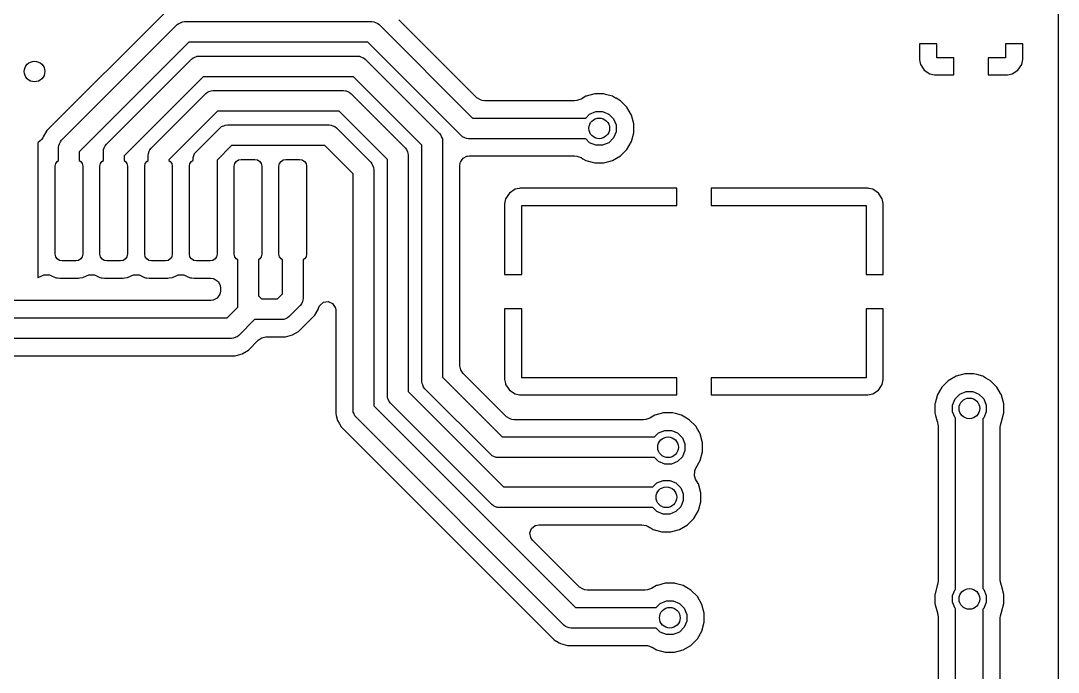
# Model space of a CAD drawing. Header units: inches. Extents: x 0.01 to 5.35, y 0.01 to 3.37.
# Drawn here: x 4.755 to 5.348, y 1.674 to 2.047 of the extents above; entities that cross this region are included whole.
import ezdxf

# ---------------------------------------------------------------- set-up
doc = ezdxf.new("R2010")
doc.units = ezdxf.units.IN
doc.header["$MEASUREMENT"] = 0
doc.layers.add('BLACK', color=250, linetype='CONTINUOUS')

msp = doc.modelspace()

# ---------------------------------------------------------------- linework, layer by layer
at = {"layer": 'BLACK', "linetype": 'CONTINUOUS'}
for p, q in [((5.34848, 3.36276), (5.34848, 0.01741)), ((4.83708, 2.05077), (4.7703, 1.98399)), ((4.84785, 2.04619), (4.849, 2.0463)), ((4.849, 2.0463), (4.95614, 2.0463)), ((4.95614, 2.0463), (4.95729, 2.04619)), ((4.99417, 2.02466), (4.97156, 2.04727)), ((4.77874, 1.97848), (4.84483, 2.04457)), ((4.84483, 2.04457), (4.84572, 2.0453)), ((4.84572, 2.0453), (4.84698, 2.04582)), ((4.84698, 2.04582), (4.84785, 2.04619)), ((4.95729, 2.04619), (4.95817, 2.04582)), ((4.95817, 2.04582), (4.95942, 2.0453)), ((4.95942, 2.0453), (4.96032, 2.04457)), ((4.96032, 2.04457), (5.01371, 1.99118)), ((4.85145, 2.03449), (4.78882, 1.97186)), ((4.9537, 2.03449), (4.85145, 2.03449)), ((5.00708, 1.9811), (4.9537, 2.03449)), ((5.27898, 2.0335), (5.26913, 2.0335)), ((5.26913, 2.0335), (5.26913, 2.02466)), ((5.27898, 2.02563), (5.27898, 2.0335)), ((5.32819, 2.0335), (5.31835, 2.0335)), ((5.31835, 2.0335), (5.31835, 2.02563)), ((5.32819, 2.02465), (5.32819, 2.0335)), ((4.80433, 1.97623), (4.85298, 2.02488)), ((4.85298, 2.02488), (4.85388, 2.02562)), ((4.85388, 2.02562), (4.85585, 2.02644)), ((4.85585, 2.02644), (4.856, 2.0265)), ((4.856, 2.0265), (4.85716, 2.02661)), ((4.85716, 2.02661), (4.94799, 2.02661)), ((4.94799, 2.02661), (4.94914, 2.0265)), ((4.94914, 2.0265), (4.94929, 2.02644)), ((4.94929, 2.02644), (4.95127, 2.02562)), ((4.95127, 2.02562), (4.95216, 2.02488)), ((4.95216, 2.02488), (4.99477, 1.98228)), ((5.01607, 2.00277), (4.99417, 2.02466)), ((5.26913, 2.02466), (5.26936, 2.02352)), ((5.26936, 2.02352), (5.2697, 2.0218)), ((5.28882, 2.02563), (5.27898, 2.02563)), ((5.28882, 2.01579), (5.28882, 2.02563)), ((5.31835, 2.02563), (5.3085, 2.02563)), ((5.3085, 2.02563), (5.3085, 2.01579)), ((5.32762, 2.02179), (5.32817, 2.02457)), ((5.32817, 2.02457), (5.32819, 2.02465)), ((5.2697, 2.0218), (5.2697, 2.02179)), ((5.2697, 2.02179), (5.2697, 2.02179)), ((5.2697, 2.02179), (5.27028, 2.02093)), ((5.27028, 2.02093), (5.27188, 2.01853)), ((5.27188, 2.01853), (5.27514, 2.01636)), ((5.32219, 2.01636), (5.32544, 2.01853)), ((5.32544, 2.01853), (5.32762, 2.02179)), ((5.32762, 2.02179), (5.32762, 2.02179)), ((4.8596, 2.0148), (4.81441, 1.96961)), ((4.94554, 2.0148), (4.8596, 2.0148)), ((4.98469, 1.97566), (4.94554, 2.0148)), ((5.27514, 2.01636), (5.27514, 2.01636)), ((5.27514, 2.01636), (5.27771, 2.01585)), ((5.27771, 2.01585), (5.27781, 2.01582)), ((5.27781, 2.01582), (5.27801, 2.01579)), ((5.27801, 2.01579), (5.27801, 2.01579)), ((5.27801, 2.01579), (5.28882, 2.01579)), ((5.3085, 2.01579), (5.31932, 2.01579)), ((5.31932, 2.01579), (5.3194, 2.0158)), ((5.31932, 2.01579), (5.31932, 2.01579)), ((5.3194, 2.0158), (5.32219, 2.01636)), ((5.32219, 2.01636), (5.32219, 2.01636)), ((4.82992, 1.97398), (4.86113, 2.0052)), ((4.86113, 2.0052), (4.86203, 2.00593)), ((4.86203, 2.00593), (4.86291, 2.0063)), ((4.86291, 2.0063), (4.86416, 2.00682)), ((4.86416, 2.00682), (4.86531, 2.00693)), ((4.86531, 2.00693), (4.93983, 2.00693)), ((4.93983, 2.00693), (4.94099, 2.00682)), ((4.94099, 2.00682), (4.94138, 2.00665)), ((4.94138, 2.00665), (4.94312, 2.00593)), ((4.94312, 2.00593), (4.94401, 2.0052)), ((4.94401, 2.0052), (4.97508, 1.97413)), ((5.08347, 2.00498), (5.07853, 2.00366)), ((5.08866, 2.00498), (5.08347, 2.00498)), ((5.08347, 2.00498), (5.08347, 2.00498)), ((5.08973, 2.00469), (5.08866, 2.00498)), ((5.08866, 2.00498), (5.08866, 2.00498)), ((5.01815, 2.00153), (5.01607, 2.00277)), ((5.01914, 2.00124), (5.01815, 2.00153)), ((5.02052, 2.00104), (5.01914, 2.00124)), ((5.07201, 2.00104), (5.02052, 2.00104)), ((5.07328, 2.00121), (5.07201, 2.00104)), ((5.07448, 2.00153), (5.07328, 2.00121)), ((5.07565, 2.00202), (5.07448, 2.00153)), ((5.07846, 2.00364), (5.07565, 2.00202)), ((5.07853, 2.00366), (5.07846, 2.00364)), ((5.09367, 2.00364), (5.08973, 2.00469)), ((5.08973, 2.00469), (5.08973, 2.00469)), ((5.09546, 2.0026), (5.09367, 2.00364)), ((5.09569, 2.00247), (5.09546, 2.0026)), ((5.09816, 2.00104), (5.09569, 2.00247)), ((5.10183, 1.99737), (5.09816, 2.00104)), ((4.86776, 1.99512), (4.84, 1.96736)), ((4.93739, 1.99512), (4.86776, 1.99512)), ((4.965, 1.96751), (4.93739, 1.99512)), ((5.07832, 1.99118), (5.08059, 1.99346)), ((5.08059, 1.99346), (5.08414, 1.99493)), ((5.08414, 1.99493), (5.08798, 1.99493)), ((5.08798, 1.99493), (5.09153, 1.99346)), ((5.09153, 1.99346), (5.09425, 1.99074)), ((5.10442, 1.99288), (5.10183, 1.99737)), ((4.87018, 1.98625), (4.87201, 1.987)), ((4.87201, 1.987), (4.87231, 1.98713)), ((4.87231, 1.98713), (4.87346, 1.98724)), ((4.87346, 1.98724), (4.93168, 1.98724)), ((4.93168, 1.98724), (4.93283, 1.98713)), ((4.93283, 1.98713), (4.93314, 1.987)), ((4.93314, 1.987), (4.93496, 1.98625)), ((5.01371, 1.99118), (5.07832, 1.99118)), ((5.09425, 1.99074), (5.09572, 1.9872)), ((5.09572, 1.9872), (5.09572, 1.98336)), ((5.10577, 1.98787), (5.10442, 1.99288)), ((5.10577, 1.98268), (5.10577, 1.98787)), ((4.7703, 1.98399), (4.76821, 1.98037)), ((4.7703, 1.98399), (4.7703, 1.98399)), ((4.7703, 1.98399), (4.7703, 1.98399)), ((4.85551, 1.97173), (4.86929, 1.98551)), ((4.86929, 1.98551), (4.87018, 1.98625)), ((4.93496, 1.98625), (4.93586, 1.98551)), ((4.93586, 1.98551), (4.9554, 1.96597)), ((4.99477, 1.98228), (4.9955, 1.98139)), ((4.9955, 1.98139), (4.99598, 1.98024)), ((5.00798, 1.98037), (5.00708, 1.9811)), ((5.09572, 1.98336), (5.09425, 1.97981)), ((5.10442, 1.97767), (5.10577, 1.98268)), ((4.76643, 1.97808), (4.7652, 1.97702)), ((4.7652, 1.97702), (4.7652, 1.96547)), ((4.76719, 1.97892), (4.76643, 1.97808)), ((4.76794, 1.97995), (4.76719, 1.97892)), ((4.76821, 1.98037), (4.76794, 1.97995)), ((4.77701, 1.9743), (4.77712, 1.97546)), ((4.77712, 1.97546), (4.7775, 1.97638)), ((4.7775, 1.97638), (4.778, 1.97758)), ((4.778, 1.97758), (4.77874, 1.97848)), ((4.80309, 1.97413), (4.80359, 1.97534)), ((4.80359, 1.97534), (4.80433, 1.97623)), ((4.87591, 1.97543), (4.86756, 1.96708)), ((4.92923, 1.97543), (4.87591, 1.97543)), ((4.94531, 1.95935), (4.92923, 1.97543)), ((4.98469, 1.84059), (4.98469, 1.97566)), ((4.99598, 1.98024), (4.99638, 1.97926)), ((4.99638, 1.97926), (4.9965, 1.97811)), ((4.9965, 1.97811), (4.9965, 1.84304)), ((5.00917, 1.97987), (5.00798, 1.98037)), ((5.01011, 1.97948), (5.00917, 1.97987)), ((5.01126, 1.97937), (5.01011, 1.97948)), ((5.07832, 1.97937), (5.01126, 1.97937)), ((5.08059, 1.97709), (5.07832, 1.97937)), ((5.08414, 1.97562), (5.08059, 1.97709)), ((5.08798, 1.97562), (5.08414, 1.97562)), ((5.09153, 1.97709), (5.08798, 1.97562)), ((5.09425, 1.97981), (5.09153, 1.97709)), ((5.10183, 1.97318), (5.10442, 1.97767)), ((4.77701, 1.96695), (4.77701, 1.9743)), ((4.78882, 1.97186), (4.78882, 1.96695)), ((4.8026, 1.97206), (4.80271, 1.97321)), ((4.8026, 1.96695), (4.8026, 1.97206)), ((4.80271, 1.97321), (4.80309, 1.97413)), ((4.81441, 1.96961), (4.81441, 1.96695)), ((4.82819, 1.96981), (4.8283, 1.97096)), ((4.82819, 1.96695), (4.82819, 1.96981)), ((4.8283, 1.97096), (4.82886, 1.97231)), ((4.82886, 1.97231), (4.82918, 1.97309)), ((4.82918, 1.97309), (4.82992, 1.97398)), ((4.85389, 1.96871), (4.85477, 1.97084)), ((4.85477, 1.97084), (4.85551, 1.97173)), ((4.97508, 1.97413), (4.97582, 1.97323)), ((4.97582, 1.97323), (4.97637, 1.97189)), ((4.97637, 1.97189), (4.9767, 1.9711)), ((4.9767, 1.9711), (4.97681, 1.96995)), ((4.97681, 1.96995), (4.97681, 1.83488)), ((5.00827, 1.96825), (5.01043, 1.96933)), ((5.01043, 1.96933), (5.01073, 1.9694)), ((5.01073, 1.9694), (5.01177, 1.96951)), ((5.01177, 1.96951), (5.07201, 1.96951)), ((5.07201, 1.96951), (5.07328, 1.96934)), ((5.07328, 1.96934), (5.07448, 1.96902)), ((5.09367, 1.96691), (5.09816, 1.96951)), ((5.09816, 1.96951), (5.10183, 1.97318)), ((4.76519, 1.96511), (4.76518, 1.96494)), ((4.76518, 1.96494), (4.76518, 1.96493)), ((4.76518, 1.96493), (4.76518, 1.96372)), ((4.76518, 1.96372), (4.7652, 1.96362)), ((4.7652, 1.96547), (4.76519, 1.96529)), ((4.76519, 1.96529), (4.76519, 1.96511)), ((4.7652, 1.96362), (4.7652, 1.91343)), ((4.77504, 1.96362), (4.77534, 1.96513)), ((4.77504, 1.91343), (4.77504, 1.96362)), ((4.77534, 1.96513), (4.77619, 1.96641)), ((4.77619, 1.96641), (4.77701, 1.96695)), ((4.78882, 1.96695), (4.78963, 1.96641)), ((4.78963, 1.96641), (4.79049, 1.96513)), ((4.79049, 1.96513), (4.79079, 1.96362)), ((4.79079, 1.96362), (4.79079, 1.91343)), ((4.80063, 1.96362), (4.80093, 1.96513)), ((4.80063, 1.91343), (4.80063, 1.96362)), ((4.80093, 1.96513), (4.80178, 1.96641)), ((4.80178, 1.96641), (4.8026, 1.96695)), ((4.81441, 1.96695), (4.81522, 1.96641)), ((4.81522, 1.96641), (4.81608, 1.96513)), ((4.81608, 1.96513), (4.81638, 1.96362)), ((4.81638, 1.96362), (4.81638, 1.91343)), ((4.82622, 1.96362), (4.82652, 1.96513)), ((4.82622, 1.91343), (4.82622, 1.96362)), ((4.82652, 1.96513), (4.82737, 1.96641)), ((4.82737, 1.96641), (4.82819, 1.96695)), ((4.84, 1.96736), (4.84, 1.96695)), ((4.84, 1.96695), (4.84082, 1.96641)), ((4.84082, 1.96641), (4.84167, 1.96513)), ((4.84167, 1.96513), (4.84197, 1.96362)), ((4.84197, 1.96362), (4.84197, 1.91343)), ((4.85181, 1.96362), (4.85211, 1.96513)), ((4.85181, 1.91343), (4.85181, 1.96362)), ((4.85211, 1.96513), (4.85296, 1.96641)), ((4.85296, 1.96641), (4.85389, 1.96703)), ((4.85389, 1.96703), (4.85389, 1.96871)), ((4.86756, 1.96708), (4.86756, 1.96362)), ((4.86756, 1.96362), (4.86756, 1.91343)), ((4.8774, 1.96362), (4.8777, 1.96513)), ((4.8774, 1.91343), (4.8774, 1.96362)), ((4.8777, 1.96513), (4.87855, 1.96641)), ((4.87855, 1.96641), (4.87983, 1.96726)), ((4.87983, 1.96726), (4.88134, 1.96756)), ((4.88134, 1.96756), (4.88921, 1.96756)), ((4.88921, 1.96756), (4.89072, 1.96726)), ((4.89072, 1.96726), (4.892, 1.96641)), ((4.892, 1.96641), (4.89285, 1.96513)), ((4.89285, 1.96513), (4.89315, 1.96362)), ((4.89315, 1.96362), (4.89315, 1.91343)), ((4.90299, 1.96362), (4.90329, 1.96513)), ((4.90299, 1.91343), (4.90299, 1.96362)), ((4.90329, 1.96513), (4.90415, 1.96641)), ((4.90415, 1.96641), (4.90542, 1.96726)), ((4.90542, 1.96726), (4.90693, 1.96756)), ((4.90693, 1.96756), (4.9148, 1.96756)), ((4.9148, 1.96756), (4.91631, 1.96726)), ((4.91631, 1.96726), (4.91759, 1.96641)), ((4.91759, 1.96641), (4.91844, 1.96513)), ((4.91844, 1.96513), (4.91874, 1.96362)), ((4.91874, 1.96362), (4.91874, 1.91343)), ((4.9554, 1.96597), (4.95613, 1.96508)), ((4.95613, 1.96508), (4.95634, 1.96456)), ((4.95634, 1.96456), (4.95701, 1.96295)), ((4.965, 1.83244), (4.965, 1.96751)), ((5.00636, 1.96392), (5.00656, 1.9653)), ((5.00636, 1.94215), (5.00636, 1.96392)), ((5.00656, 1.9653), (5.00664, 1.96557)), ((5.00664, 1.96557), (5.00673, 1.96589)), ((5.00673, 1.96589), (5.00822, 1.9682)), ((5.00822, 1.9682), (5.00827, 1.96825)), ((5.07448, 1.96902), (5.07565, 1.96853)), ((5.07565, 1.96853), (5.07669, 1.96793)), ((5.07669, 1.96793), (5.07669, 1.96793)), ((5.07669, 1.96793), (5.07669, 1.96793)), ((5.07669, 1.96793), (5.07846, 1.96691)), ((5.07846, 1.96691), (5.07846, 1.96691)), ((5.07846, 1.96691), (5.07846, 1.96691)), ((5.07846, 1.96691), (5.08347, 1.96557)), ((5.08347, 1.96557), (5.08347, 1.96557)), ((5.08347, 1.96557), (5.08866, 1.96557)), ((5.08866, 1.96557), (5.09367, 1.96691)), ((5.08866, 1.96557), (5.08866, 1.96557)), ((4.94531, 1.82428), (4.94531, 1.95935)), ((4.95701, 1.96295), (4.95713, 1.9618)), ((4.95713, 1.9618), (4.95713, 1.82673)), ((5.03468, 1.94828), (5.0325, 1.94502)), ((5.03793, 1.95045), (5.03468, 1.94828)), ((5.04023, 1.95091), (5.03793, 1.95045)), ((5.03793, 1.95045), (5.03793, 1.95045)), ((5.0408, 1.95102), (5.04023, 1.95091)), ((5.13035, 1.95102), (5.0408, 1.95102)), ((5.0408, 1.95102), (5.0408, 1.95102)), ((5.13035, 1.94118), (5.13035, 1.95102)), ((5.23959, 1.95102), (5.15004, 1.95102)), ((5.15004, 1.95102), (5.15004, 1.94118)), ((5.24018, 1.95091), (5.23959, 1.95102)), ((5.23959, 1.95102), (5.23959, 1.95102)), ((5.24246, 1.95045), (5.24018, 1.95091)), ((5.24572, 1.94828), (5.24246, 1.95045)), ((5.24246, 1.95045), (5.24246, 1.95045)), ((5.24246, 1.95045), (5.24246, 1.95045)), ((5.24246, 1.95045), (5.24246, 1.95045)), ((5.24789, 1.94502), (5.24572, 1.94828)), ((5.00636, 1.84956), (5.00636, 1.94215)), ((5.0325, 1.94502), (5.03193, 1.94217)), ((5.03193, 1.94217), (5.03193, 1.94215)), ((5.03193, 1.94215), (5.03193, 1.90181)), ((5.0325, 1.94502), (5.0325, 1.94502)), ((5.04177, 1.90181), (5.04177, 1.94118)), ((5.04177, 1.94118), (5.13035, 1.94118)), ((5.15004, 1.94118), (5.23862, 1.94118)), ((5.23862, 1.94118), (5.23862, 1.90181)), ((5.24824, 1.9433), (5.24789, 1.94502)), ((5.24789, 1.94502), (5.24789, 1.94502)), ((5.24845, 1.94224), (5.24824, 1.9433)), ((5.24846, 1.94216), (5.24845, 1.94224)), ((5.24846, 1.90181), (5.24846, 1.94216)), ((4.7652, 1.91343), (4.76518, 1.91333)), ((4.76518, 1.91333), (4.76518, 1.91211)), ((4.76518, 1.91211), (4.76518, 1.91211)), ((4.76518, 1.91211), (4.76519, 1.91193)), ((4.76519, 1.91193), (4.76519, 1.91176)), ((4.76519, 1.91176), (4.7652, 1.91158)), ((4.7652, 1.91158), (4.7652, 1.90003)), ((4.77534, 1.91192), (4.77504, 1.91343)), ((4.77619, 1.91064), (4.77534, 1.91192)), ((4.77747, 1.90979), (4.77619, 1.91064)), ((4.78963, 1.91064), (4.78836, 1.90979)), ((4.79049, 1.91192), (4.78963, 1.91064)), ((4.79079, 1.91343), (4.79049, 1.91192)), ((4.80093, 1.91192), (4.80063, 1.91343)), ((4.80178, 1.91064), (4.80093, 1.91192)), ((4.80306, 1.90979), (4.80178, 1.91064)), ((4.81522, 1.91064), (4.81395, 1.90979)), ((4.81608, 1.91192), (4.81522, 1.91064)), ((4.81638, 1.91343), (4.81608, 1.91192)), ((4.82652, 1.91192), (4.82622, 1.91343)), ((4.82737, 1.91064), (4.82652, 1.91192)), ((4.82865, 1.90979), (4.82737, 1.91064)), ((4.84082, 1.91064), (4.83954, 1.90979)), ((4.84167, 1.91192), (4.84082, 1.91064)), ((4.84197, 1.91343), (4.84167, 1.91192)), ((4.85211, 1.91192), (4.85181, 1.91343)), ((4.85296, 1.91064), (4.85211, 1.91192)), ((4.85424, 1.90979), (4.85296, 1.91064)), ((4.86641, 1.91064), (4.86513, 1.90979)), ((4.86726, 1.91192), (4.86641, 1.91064)), ((4.86756, 1.91343), (4.86726, 1.91192)), ((4.8777, 1.91192), (4.8774, 1.91343)), ((4.87855, 1.91064), (4.8777, 1.91192)), ((4.87937, 1.9101), (4.87855, 1.91064)), ((4.87937, 1.88304), (4.87937, 1.9101)), ((4.892, 1.91064), (4.89118, 1.9101)), ((4.89118, 1.9101), (4.89118, 1.88957)), ((4.89285, 1.91192), (4.892, 1.91064)), ((4.89315, 1.91343), (4.89285, 1.91192)), ((4.90329, 1.91192), (4.90299, 1.91343)), ((4.90415, 1.91064), (4.90329, 1.91192)), ((4.90496, 1.9101), (4.90415, 1.91064)), ((4.90496, 1.89063), (4.90496, 1.9101)), ((4.91759, 1.91064), (4.91677, 1.9101)), ((4.91677, 1.9101), (4.91677, 1.88818)), ((4.91844, 1.91192), (4.91759, 1.91064)), ((4.91874, 1.91343), (4.91844, 1.91192)), ((4.77898, 1.90949), (4.77747, 1.90979)), ((4.78685, 1.90949), (4.77898, 1.90949)), ((4.78836, 1.90979), (4.78685, 1.90949)), ((4.80457, 1.90949), (4.80306, 1.90979)), ((4.81244, 1.90949), (4.80457, 1.90949)), ((4.81395, 1.90979), (4.81244, 1.90949)), ((4.83016, 1.90949), (4.82865, 1.90979)), ((4.83803, 1.90949), (4.83016, 1.90949)), ((4.83954, 1.90979), (4.83803, 1.90949)), ((4.85575, 1.90949), (4.85424, 1.90979)), ((4.86362, 1.90949), (4.85575, 1.90949)), ((4.86513, 1.90979), (4.86362, 1.90949)), ((4.7652, 1.90003), (4.76525, 1.90004)), ((4.76525, 1.90004), (4.76732, 1.90105)), ((4.76732, 1.90105), (4.76864, 1.90148)), ((4.76864, 1.90148), (4.76955, 1.90163)), ((4.76955, 1.90163), (4.77175, 1.9015)), ((4.77175, 1.9015), (4.77178, 1.90149)), ((4.77178, 1.90149), (4.77184, 1.90148)), ((4.77184, 1.90148), (4.77261, 1.90118)), ((4.77261, 1.90118), (4.77498, 1.90002)), ((4.77498, 1.90002), (4.77572, 1.89991)), ((4.77572, 1.89991), (4.77632, 1.89982)), ((4.77632, 1.89982), (4.77632, 1.89982)), ((4.77632, 1.89982), (4.77633, 1.89982)), ((4.77633, 1.89982), (4.77767, 1.89963)), ((4.77767, 1.89963), (4.77767, 1.89963)), ((4.77767, 1.89963), (4.77767, 1.89963)), ((4.77767, 1.89963), (4.78816, 1.89963)), ((4.78816, 1.89963), (4.78834, 1.89965)), ((4.78816, 1.89963), (4.78816, 1.89963)), ((4.78834, 1.89965), (4.78905, 1.89976)), ((4.78905, 1.89976), (4.79084, 1.90002)), ((4.79084, 1.90002), (4.79293, 1.90104)), ((4.79293, 1.90104), (4.79426, 1.90147)), ((4.79426, 1.90147), (4.79489, 1.90157)), ((4.79489, 1.90157), (4.79516, 1.90162)), ((4.79516, 1.90162), (4.79736, 1.90149)), ((4.79736, 1.90149), (4.79746, 1.90146)), ((4.79746, 1.90146), (4.79822, 1.90117)), ((4.79822, 1.90117), (4.79936, 1.90061)), ((4.79936, 1.90061), (4.80057, 1.90002)), ((4.80057, 1.90002), (4.80057, 1.90002)), ((4.80057, 1.90002), (4.80057, 1.90002)), ((4.80057, 1.90002), (4.80131, 1.89991)), ((4.80131, 1.89991), (4.80191, 1.89982)), ((4.80191, 1.89982), (4.80191, 1.89982)), ((4.80191, 1.89982), (4.80192, 1.89982)), ((4.80192, 1.89982), (4.80326, 1.89963)), ((4.80326, 1.89963), (4.80326, 1.89963)), ((4.80326, 1.89963), (4.80326, 1.89963)), ((4.80326, 1.89963), (4.81375, 1.89963)), ((4.81375, 1.89963), (4.81393, 1.89965)), ((4.81375, 1.89963), (4.81375, 1.89963)), ((4.81393, 1.89965), (4.81464, 1.89976)), ((4.81464, 1.89976), (4.81643, 1.90002)), ((4.81643, 1.90002), (4.81852, 1.90104)), ((4.81852, 1.90104), (4.81985, 1.90147)), ((4.81985, 1.90147), (4.82048, 1.90157)), ((4.82048, 1.90157), (4.82075, 1.90162)), ((4.82075, 1.90162), (4.82295, 1.90149)), ((4.82295, 1.90149), (4.82305, 1.90146)), ((4.82305, 1.90146), (4.82381, 1.90117)), ((4.82381, 1.90117), (4.82495, 1.90061)), ((4.82495, 1.90061), (4.82617, 1.90002)), ((4.82617, 1.90002), (4.82617, 1.90002)), ((4.82617, 1.90002), (4.82617, 1.90002)), ((4.82617, 1.90002), (4.8269, 1.89991)), ((4.8269, 1.89991), (4.8275, 1.89982)), ((4.8275, 1.89982), (4.8275, 1.89982)), ((4.8275, 1.89982), (4.82751, 1.89982)), ((4.82751, 1.89982), (4.82885, 1.89963)), ((4.82885, 1.89963), (4.82885, 1.89963)), ((4.82885, 1.89963), (4.82885, 1.89963)), ((4.82885, 1.89963), (4.83934, 1.89963)), ((4.83934, 1.89963), (4.83952, 1.89965)), ((4.83934, 1.89963), (4.83934, 1.89963)), ((4.83952, 1.89965), (4.84024, 1.89976)), ((4.84024, 1.89976), (4.84202, 1.90002)), ((4.84202, 1.90002), (4.84412, 1.90104)), ((4.84412, 1.90104), (4.84544, 1.90147)), ((4.84544, 1.90147), (4.84607, 1.90157)), ((4.84607, 1.90157), (4.84634, 1.90162)), ((4.84634, 1.90162), (4.84854, 1.90149)), ((4.84854, 1.90149), (4.84864, 1.90146)), ((4.84864, 1.90146), (4.84941, 1.90117)), ((4.84941, 1.90117), (4.85055, 1.90061)), ((4.85055, 1.90061), (4.85176, 1.90002)), ((4.85176, 1.90002), (4.85176, 1.90002)), ((4.85176, 1.90002), (4.85176, 1.90002)), ((4.85176, 1.90002), (4.85249, 1.89991)), ((4.85249, 1.89991), (4.85309, 1.89982)), ((4.85309, 1.89982), (4.85309, 1.89982)), ((4.85309, 1.89982), (4.8531, 1.89982)), ((4.8531, 1.89982), (4.85444, 1.89963)), ((4.85444, 1.89963), (4.86392, 1.89963)), ((4.86392, 1.89963), (4.8653, 1.89943)), ((4.8653, 1.89943), (4.86589, 1.89925)), ((4.86589, 1.89925), (4.8682, 1.89777)), ((5.03193, 1.90181), (5.04177, 1.90181)), ((5.23862, 1.90181), (5.24846, 1.90181)), ((4.8682, 1.89777), (4.86825, 1.89771)), ((4.86825, 1.89771), (4.86933, 1.89556)), ((4.86951, 1.89245), (4.86931, 1.89108)), ((4.86933, 1.89556), (4.8694, 1.89526)), ((4.8694, 1.89526), (4.86951, 1.89422)), ((4.86951, 1.89422), (4.86951, 1.89245)), ((4.8641, 1.88687), (4.56969, 1.88687)), ((4.86514, 1.88698), (4.8641, 1.88687)), ((4.86544, 1.88705), (4.86514, 1.88698)), ((4.8676, 1.88813), (4.86544, 1.88705)), ((4.86765, 1.88817), (4.8676, 1.88813)), ((4.86914, 1.89049), (4.86765, 1.88817)), ((4.86931, 1.89108), (4.86914, 1.89049)), ((4.89118, 1.88957), (4.89299, 1.88776)), ((4.89299, 1.88776), (4.9021, 1.88776)), ((4.9021, 1.88776), (4.90496, 1.89063)), ((4.91634, 1.88627), (4.91578, 1.8849)), ((4.91666, 1.88703), (4.91634, 1.88627)), ((4.91677, 1.88818), (4.91666, 1.88703)), ((4.92838, 1.88585), (4.93109, 1.88631)), ((4.93109, 1.88631), (4.93362, 1.88523)), ((4.87334, 1.87701), (4.87937, 1.88304)), ((4.91504, 1.88401), (4.90872, 1.87768)), ((4.91578, 1.8849), (4.91504, 1.88401)), ((4.92348, 1.8785), (4.92556, 1.88209)), ((4.92556, 1.88209), (4.92558, 1.88219)), ((4.92558, 1.88219), (4.92558, 1.88219)), ((4.92558, 1.88219), (4.92559, 1.88219)), ((4.92559, 1.88219), (4.92561, 1.88229)), ((4.92559, 1.88219), (4.92559, 1.88219)), ((4.92561, 1.88229), (4.92567, 1.88252)), ((4.92567, 1.88252), (4.92622, 1.8838)), ((4.92622, 1.8838), (4.92635, 1.884)), ((4.92635, 1.884), (4.92838, 1.88585)), ((4.93362, 1.88523), (4.93516, 1.88295)), ((4.93516, 1.88295), (4.93522, 1.88277)), ((4.93522, 1.88277), (4.93545, 1.88129)), ((4.93545, 1.88129), (4.93545, 1.82636)), ((5.04177, 1.88213), (5.03193, 1.88213)), ((5.03193, 1.88213), (5.03193, 1.84179)), ((5.04177, 1.84276), (5.04177, 1.88213)), ((5.24846, 1.88213), (5.23862, 1.88213)), ((5.23862, 1.88213), (5.23862, 1.84276)), ((5.24846, 1.84178), (5.24846, 1.88213)), ((4.11157, 1.87701), (4.87334, 1.87701)), ((4.88919, 1.87615), (4.87996, 1.86693)), ((4.88939, 1.87607), (4.88919, 1.87615)), ((4.89054, 1.87595), (4.88939, 1.87607)), ((4.90454, 1.87595), (4.89054, 1.87595)), ((4.9057, 1.87607), (4.90454, 1.87595)), ((4.90666, 1.87647), (4.9057, 1.87607)), ((4.90782, 1.87695), (4.90666, 1.87647)), ((4.90872, 1.87768), (4.90782, 1.87695)), ((4.91422, 1.86924), (4.91958, 1.8746)), ((4.91958, 1.8746), (4.91986, 1.87488)), ((4.91958, 1.8746), (4.91958, 1.8746)), ((4.91986, 1.87488), (4.92055, 1.87556)), ((4.91986, 1.87488), (4.91986, 1.87488)), ((4.91986, 1.87488), (4.91986, 1.87488)), ((4.92055, 1.87556), (4.92348, 1.8785)), ((4.91063, 1.86717), (4.91422, 1.86924)), ((4.87579, 1.8652), (4.11401, 1.8652)), ((4.87694, 1.86531), (4.87579, 1.8652)), ((4.87825, 1.86585), (4.87694, 1.86531)), ((4.87907, 1.86619), (4.87825, 1.86585)), ((4.87996, 1.86693), (4.87907, 1.86619)), ((4.88547, 1.85849), (4.89115, 1.86416)), ((4.89115, 1.86416), (4.89226, 1.865)), ((4.89226, 1.865), (4.89317, 1.86549)), ((4.89317, 1.86549), (4.89551, 1.86609)), ((4.89551, 1.86609), (4.90662, 1.86609)), ((4.90662, 1.86609), (4.91063, 1.86717)), ((4.90662, 1.86609), (4.90662, 1.86609)), ((4.88187, 1.85641), (4.88547, 1.85849)), ((4.12053, 1.85533), (4.87786, 1.85533)), ((4.87786, 1.85533), (4.88187, 1.85641)), ((4.87786, 1.85533), (4.87786, 1.85533)), ((5.00696, 1.84722), (5.00636, 1.84956)), ((5.00745, 1.84631), (5.00696, 1.84722)), ((5.00828, 1.8452), (5.00745, 1.84631)), ((5.01169, 1.84179), (5.00828, 1.8452)), ((5.29508, 1.84493), (5.29007, 1.84359)), ((5.30027, 1.84493), (5.29508, 1.84493)), ((5.30192, 1.84449), (5.30027, 1.84493)), ((5.30027, 1.84493), (5.30027, 1.84493)), ((4.9848, 1.83944), (4.98469, 1.84059)), ((4.98513, 1.83863), (4.9848, 1.83944)), ((4.9965, 1.84304), (5.03066, 1.80887)), ((5.02566, 1.82782), (5.01169, 1.84179)), ((5.03193, 1.84179), (5.03208, 1.84102)), ((5.03208, 1.84102), (5.03241, 1.83935)), ((5.03241, 1.83935), (5.0325, 1.83892)), ((5.0325, 1.83892), (5.0325, 1.83892)), ((5.0325, 1.83892), (5.03302, 1.83813)), ((5.13035, 1.84276), (5.04177, 1.84276)), ((5.13035, 1.83291), (5.13035, 1.84276)), ((5.23862, 1.84276), (5.15004, 1.84276)), ((5.15004, 1.84276), (5.15004, 1.83291)), ((5.24572, 1.83566), (5.24789, 1.83892)), ((5.24789, 1.83892), (5.24845, 1.8417)), ((5.24789, 1.83892), (5.24789, 1.83892)), ((5.24845, 1.8417), (5.24846, 1.84178)), ((5.28558, 1.84099), (5.28191, 1.83732)), ((5.29007, 1.84359), (5.28558, 1.84099)), ((5.28558, 1.84099), (5.28558, 1.84099)), ((5.28558, 1.84099), (5.28558, 1.84099)), ((5.29007, 1.84359), (5.29007, 1.84359)), ((5.30528, 1.84359), (5.30192, 1.84449)), ((5.30192, 1.84449), (5.30192, 1.84449)), ((5.30704, 1.84257), (5.30528, 1.84359)), ((5.30978, 1.84099), (5.30704, 1.84257)), ((5.31344, 1.83732), (5.30978, 1.84099)), ((5.30978, 1.84099), (5.30978, 1.84099)), ((5.30978, 1.84099), (5.30978, 1.84099)), ((4.97681, 1.83488), (5.03136, 1.78033)), ((4.98568, 1.83731), (4.98513, 1.83863)), ((4.98641, 1.83641), (4.98568, 1.83731)), ((5.02404, 1.79879), (4.98641, 1.83641)), ((5.03302, 1.83813), (5.03468, 1.83566)), ((5.03468, 1.83566), (5.03793, 1.83348)), ((5.03793, 1.83348), (5.03793, 1.83348)), ((5.03793, 1.83348), (5.0405, 1.83297)), ((5.0405, 1.83297), (5.04061, 1.83294)), ((5.04061, 1.83294), (5.0408, 1.83291)), ((5.0408, 1.83291), (5.0408, 1.83291)), ((5.0408, 1.83291), (5.13035, 1.83291)), ((5.15004, 1.83291), (5.23959, 1.83291)), ((5.23959, 1.83291), (5.23961, 1.83292)), ((5.23959, 1.83291), (5.23959, 1.83291)), ((5.23961, 1.83292), (5.23966, 1.83293)), ((5.23966, 1.83293), (5.2406, 1.83311)), ((5.23966, 1.83293), (5.23966, 1.83293)), ((5.2406, 1.83311), (5.24246, 1.83348)), ((5.24246, 1.83348), (5.24572, 1.83566)), ((5.24246, 1.83348), (5.24246, 1.83348)), ((5.27932, 1.83283), (5.2792, 1.83239)), ((5.28191, 1.83732), (5.27932, 1.83283)), ((5.27932, 1.83283), (5.27932, 1.83283)), ((5.27932, 1.83283), (5.27932, 1.83283)), ((5.27932, 1.83283), (5.27932, 1.83283)), ((5.28191, 1.83732), (5.28191, 1.83732)), ((5.28191, 1.83732), (5.28191, 1.83732)), ((5.28949, 1.83069), (5.29221, 1.83341)), ((5.29221, 1.83341), (5.29576, 1.83488)), ((5.29576, 1.83488), (5.2996, 1.83488)), ((5.2996, 1.83488), (5.30315, 1.83341)), ((5.30315, 1.83341), (5.30586, 1.83069)), ((5.31555, 1.83368), (5.31344, 1.83732)), ((5.31599, 1.83291), (5.31555, 1.83368)), ((5.31555, 1.83368), (5.31555, 1.83368)), ((5.31555, 1.83368), (5.31555, 1.83368)), ((5.31604, 1.83283), (5.31599, 1.83291)), ((5.31599, 1.83291), (5.31599, 1.83291)), ((5.31599, 1.83291), (5.31599, 1.83291)), ((5.31738, 1.82782), (5.31604, 1.83283)), ((5.31604, 1.83283), (5.31604, 1.83283)), ((5.31604, 1.83283), (5.31604, 1.83283)), ((4.96511, 1.83128), (4.965, 1.83244)), ((4.96529, 1.83086), (4.96511, 1.83128)), ((4.966, 1.82916), (4.96529, 1.83086)), ((4.96673, 1.82826), (4.966, 1.82916)), ((5.02474, 1.77025), (4.96673, 1.82826)), ((5.03302, 1.82046), (5.02566, 1.82782)), ((5.27805, 1.8281), (5.27797, 1.82782)), ((5.27797, 1.82782), (5.27797, 1.82263)), ((5.27797, 1.82782), (5.27797, 1.82782)), ((5.2792, 1.83239), (5.27805, 1.8281)), ((5.27805, 1.8281), (5.27805, 1.8281)), ((5.28802, 1.82714), (5.28949, 1.83069)), ((5.28802, 1.8233), (5.28802, 1.82714)), ((5.30586, 1.83069), (5.30733, 1.82714)), ((5.30733, 1.82714), (5.30733, 1.8233)), ((5.31738, 1.82263), (5.31738, 1.82782)), ((4.93545, 1.82636), (4.93545, 1.82221)), ((4.93545, 1.82221), (4.93572, 1.82122)), ((4.93572, 1.82122), (4.93653, 1.8182)), ((4.94543, 1.82313), (4.94531, 1.82428)), ((4.94571, 1.82246), (4.94543, 1.82313)), ((4.94631, 1.821), (4.94571, 1.82246)), ((4.94704, 1.82011), (4.94631, 1.821)), ((4.95713, 1.82673), (5.07242, 1.71143)), ((5.11783, 1.82133), (5.11502, 1.81971)), ((5.1179, 1.82135), (5.11783, 1.82133)), ((5.12284, 1.82267), (5.1179, 1.82135)), ((5.12803, 1.82267), (5.12284, 1.82267)), ((5.12284, 1.82267), (5.12284, 1.82267)), ((5.12976, 1.82221), (5.12803, 1.82267)), ((5.12803, 1.82267), (5.12803, 1.82267)), ((5.13304, 1.82133), (5.12976, 1.82221)), ((5.12976, 1.82221), (5.12976, 1.82221)), ((5.13503, 1.82018), (5.13304, 1.82133)), ((5.27797, 1.82263), (5.27835, 1.82122)), ((5.27835, 1.82122), (5.27927, 1.81779)), ((5.28949, 1.81976), (5.28802, 1.8233)), ((5.30733, 1.8233), (5.30586, 1.81976)), ((5.31604, 1.81762), (5.31738, 1.82263)), ((4.93653, 1.8182), (4.93738, 1.81672)), ((4.93738, 1.81672), (4.9386, 1.8146)), ((5.0658, 1.70135), (4.94704, 1.82011)), ((5.0351, 1.81923), (5.03302, 1.82046)), ((5.03609, 1.81893), (5.0351, 1.81923)), ((5.03746, 1.81874), (5.03609, 1.81893)), ((5.03747, 1.81874), (5.03746, 1.81874)), ((5.11138, 1.81874), (5.03747, 1.81874)), ((5.11265, 1.8189), (5.11138, 1.81874)), ((5.11385, 1.81922), (5.11265, 1.8189)), ((5.11502, 1.81971), (5.11385, 1.81922)), ((5.13506, 1.82017), (5.13503, 1.82018)), ((5.13753, 1.81874), (5.13506, 1.82017)), ((5.1412, 1.81507), (5.13753, 1.81874)), ((5.14225, 1.81325), (5.1412, 1.81507)), ((5.27927, 1.81779), (5.27932, 1.81762)), ((5.27932, 1.81762), (5.27936, 1.81748)), ((5.27936, 1.81748), (5.27953, 1.81686)), ((5.27953, 1.81686), (5.27967, 1.81617)), ((5.27967, 1.81617), (5.27971, 1.81593)), ((5.27971, 1.81593), (5.27981, 1.81498)), ((5.27981, 1.81498), (5.27981, 1.72652)), ((5.28967, 1.81958), (5.28949, 1.81976)), ((5.28967, 1.72192), (5.28967, 1.81958)), ((5.30586, 1.81976), (5.30542, 1.81931)), ((5.30542, 1.81931), (5.30542, 1.72219)), ((5.31528, 1.81435), (5.31545, 1.81562)), ((5.31545, 1.81562), (5.3158, 1.81693)), ((5.3158, 1.81693), (5.31602, 1.81756)), ((5.31602, 1.81756), (5.31604, 1.81762)), ((4.9386, 1.8146), (4.99795, 1.75526)), ((5.11769, 1.80887), (5.11996, 1.81115)), ((5.11996, 1.81115), (5.12351, 1.81262)), ((5.12351, 1.81262), (5.12735, 1.81262)), ((5.12735, 1.81262), (5.1309, 1.81115)), ((5.1309, 1.81115), (5.13362, 1.80844)), ((5.14311, 1.81177), (5.14225, 1.81325)), ((5.14311, 1.81176), (5.14311, 1.81177)), ((5.14376, 1.81063), (5.14311, 1.81176)), ((5.14379, 1.81057), (5.14376, 1.81063)), ((5.14376, 1.81063), (5.14376, 1.81063)), ((5.14376, 1.81063), (5.14377, 1.81063)), ((5.14377, 1.81063), (5.14376, 1.81063)), ((5.14514, 1.80556), (5.14379, 1.81057)), ((5.31528, 1.72715), (5.31528, 1.81435)), ((5.03066, 1.80887), (5.11769, 1.80887)), ((5.13362, 1.80844), (5.13509, 1.80489)), ((5.13509, 1.80489), (5.13509, 1.80105)), ((5.14514, 1.80037), (5.14514, 1.80556)), ((5.02493, 1.79806), (5.02404, 1.79879)), ((5.02581, 1.79769), (5.02493, 1.79806)), ((5.02706, 1.79718), (5.02581, 1.79769)), ((5.13362, 1.7975), (5.1309, 1.79478)), ((5.13509, 1.80105), (5.13362, 1.7975)), ((5.14379, 1.79536), (5.14514, 1.80037)), ((5.02821, 1.79706), (5.02706, 1.79718)), ((5.11769, 1.79706), (5.02821, 1.79706)), ((5.11996, 1.79478), (5.11769, 1.79706)), ((5.12351, 1.79331), (5.11996, 1.79478)), ((5.12735, 1.79331), (5.12351, 1.79331)), ((5.1309, 1.79478), (5.12735, 1.79331)), ((5.14129, 1.79102), (5.14379, 1.79536)), ((5.14053, 1.78673), (5.14066, 1.78947)), ((5.14067, 1.78613), (5.14053, 1.78673)), ((5.14066, 1.78947), (5.1409, 1.79017)), ((5.14119, 1.78484), (5.14067, 1.78613)), ((5.1409, 1.79017), (5.14129, 1.79102)), ((5.03136, 1.78033), (5.1167, 1.78033)), ((5.1167, 1.78033), (5.11898, 1.78261)), ((5.11898, 1.78261), (5.12253, 1.78408)), ((5.12253, 1.78408), (5.12637, 1.78408)), ((5.12637, 1.78408), (5.12992, 1.78261)), ((5.12992, 1.78261), (5.13263, 1.77989)), ((5.13263, 1.77989), (5.1341, 1.77634)), ((5.14271, 1.7822), (5.14119, 1.78484)), ((5.14281, 1.78203), (5.14271, 1.7822)), ((5.14415, 1.77702), (5.14281, 1.78203)), ((5.1341, 1.77634), (5.1341, 1.7725)), ((5.14415, 1.77183), (5.14415, 1.77702)), ((5.02564, 1.76951), (5.02474, 1.77025)), ((5.02645, 1.76918), (5.02564, 1.76951)), ((5.02777, 1.76863), (5.02645, 1.76918)), ((5.02892, 1.76852), (5.02777, 1.76863)), ((5.1167, 1.76852), (5.02892, 1.76852)), ((5.11898, 1.76624), (5.1167, 1.76852)), ((5.13263, 1.76896), (5.12992, 1.76624)), ((5.1341, 1.7725), (5.13263, 1.76896)), ((5.14281, 1.76682), (5.14415, 1.77183)), ((5.12253, 1.76477), (5.11898, 1.76624)), ((5.12637, 1.76477), (5.12253, 1.76477)), ((5.12992, 1.76624), (5.12637, 1.76477)), ((5.13655, 1.75866), (5.14022, 1.76233)), ((5.14022, 1.76233), (5.14281, 1.76682)), ((5.04634, 1.75402), (5.04731, 1.7566)), ((5.04731, 1.7566), (5.04951, 1.75824)), ((5.04951, 1.75824), (5.04966, 1.7583)), ((5.04966, 1.7583), (5.04979, 1.75835)), ((5.04979, 1.75835), (5.0515, 1.75866)), ((5.0515, 1.75866), (5.1104, 1.75866)), ((5.1104, 1.75866), (5.11166, 1.75849)), ((5.11166, 1.75849), (5.11286, 1.75817)), ((5.11286, 1.75817), (5.11404, 1.75768)), ((5.11404, 1.75768), (5.115, 1.75713)), ((5.115, 1.75713), (5.11579, 1.75667)), ((5.11579, 1.75667), (5.11684, 1.75606)), ((5.11684, 1.75606), (5.11684, 1.75606)), ((5.11684, 1.75606), (5.11684, 1.75606)), ((5.11684, 1.75606), (5.12185, 1.75472)), ((5.12704, 1.75472), (5.13205, 1.75606)), ((5.13205, 1.75606), (5.13655, 1.75866)), ((4.99795, 1.75526), (5.02755, 1.72565)), ((5.04693, 1.75133), (5.04634, 1.75402)), ((5.04703, 1.75115), (5.04693, 1.75133)), ((5.04714, 1.75094), (5.04703, 1.75115)), ((5.04798, 1.74983), (5.04714, 1.75094)), ((5.07479, 1.72302), (5.04798, 1.74983)), ((5.12185, 1.75472), (5.12185, 1.75472)), ((5.12185, 1.75472), (5.12704, 1.75472)), ((5.12704, 1.75472), (5.12704, 1.75472)), ((5.27981, 1.72652), (5.27971, 1.72557)), ((5.31545, 1.72588), (5.31528, 1.72715)), ((5.02755, 1.72565), (5.05715, 1.69606)), ((5.07686, 1.72178), (5.07479, 1.72302)), ((5.07786, 1.72149), (5.07686, 1.72178)), ((5.07923, 1.72129), (5.07786, 1.72149)), ((5.11237, 1.72129), (5.07923, 1.72129)), ((5.11363, 1.72146), (5.11237, 1.72129)), ((5.11483, 1.72178), (5.11363, 1.72146)), ((5.11601, 1.72227), (5.11483, 1.72178)), ((5.11881, 1.72389), (5.11601, 1.72227)), ((5.11888, 1.72391), (5.11881, 1.72389)), ((5.11938, 1.72404), (5.11888, 1.72391)), ((5.11943, 1.72406), (5.11938, 1.72404)), ((5.11938, 1.72404), (5.11938, 1.72404)), ((5.12382, 1.72523), (5.11943, 1.72406)), ((5.12901, 1.72523), (5.12382, 1.72523)), ((5.12954, 1.72509), (5.12901, 1.72523)), ((5.12901, 1.72523), (5.12901, 1.72523)), ((5.13095, 1.72471), (5.12954, 1.72509)), ((5.13402, 1.72389), (5.13095, 1.72471)), ((5.13554, 1.72302), (5.13402, 1.72389)), ((5.13598, 1.72276), (5.13554, 1.72302)), ((5.13852, 1.72129), (5.13598, 1.72276)), ((5.14219, 1.71763), (5.13852, 1.72129)), ((5.27932, 1.72388), (5.27807, 1.71922)), ((5.27934, 1.72396), (5.27932, 1.72388)), ((5.27953, 1.72462), (5.27934, 1.72396)), ((5.27934, 1.72396), (5.27934, 1.72396)), ((5.27971, 1.72557), (5.27953, 1.72462)), ((5.28802, 1.71819), (5.28949, 1.72174)), ((5.28949, 1.72174), (5.28967, 1.72192)), ((5.30542, 1.72219), (5.30586, 1.72174)), ((5.30586, 1.72174), (5.30733, 1.71819)), ((5.3158, 1.72457), (5.31545, 1.72588)), ((5.316, 1.72397), (5.3158, 1.72457)), ((5.31604, 1.72388), (5.316, 1.72397)), ((5.31738, 1.71887), (5.31604, 1.72388)), ((5.31604, 1.72388), (5.31604, 1.72388)), ((5.12095, 1.71371), (5.1245, 1.71518)), ((5.1245, 1.71518), (5.12834, 1.71518)), ((5.12834, 1.71518), (5.13189, 1.71371)), ((5.14478, 1.71313), (5.14219, 1.71763)), ((5.27807, 1.71922), (5.27797, 1.71887)), ((5.27797, 1.71887), (5.27797, 1.71368)), ((5.28802, 1.71435), (5.28802, 1.71819)), ((5.28949, 1.71081), (5.28802, 1.71435)), ((5.30733, 1.71435), (5.30586, 1.71081)), ((5.30733, 1.71819), (5.30733, 1.71435)), ((5.31738, 1.71368), (5.31738, 1.71887)), ((5.07242, 1.71143), (5.11867, 1.71143)), ((5.11867, 1.71143), (5.12095, 1.71371)), ((5.13189, 1.71371), (5.1346, 1.711)), ((5.1346, 1.711), (5.13607, 1.70745)), ((5.14612, 1.70812), (5.14478, 1.71313)), ((5.27797, 1.71368), (5.27854, 1.71155)), ((5.27854, 1.71155), (5.27919, 1.70914)), ((5.27919, 1.70914), (5.27932, 1.70867)), ((5.27932, 1.70867), (5.27936, 1.70853)), ((5.27936, 1.70853), (5.27953, 1.70791)), ((5.28967, 1.71063), (5.28949, 1.71081)), ((5.28967, 1.61297), (5.28967, 1.71063)), ((5.30586, 1.71081), (5.30542, 1.71036)), ((5.30542, 1.71036), (5.30542, 1.61323)), ((5.3158, 1.70798), (5.31602, 1.70861)), ((5.31602, 1.70861), (5.31604, 1.70867)), ((5.31604, 1.70867), (5.31738, 1.71368)), ((5.13607, 1.70361), (5.1346, 1.70006)), ((5.13607, 1.70745), (5.13607, 1.70361)), ((5.14478, 1.69792), (5.14612, 1.70293)), ((5.14612, 1.70293), (5.14612, 1.70812)), ((5.27953, 1.70791), (5.27963, 1.70737)), ((5.27963, 1.70737), (5.27971, 1.70698)), ((5.27971, 1.70698), (5.27981, 1.70603)), ((5.27981, 1.70603), (5.27981, 1.61757)), ((5.31528, 1.7054), (5.31545, 1.70666)), ((5.31528, 1.61819), (5.31528, 1.7054)), ((5.31545, 1.70666), (5.3158, 1.70798)), ((5.0667, 1.70062), (5.0658, 1.70135)), ((5.06782, 1.70015), (5.0667, 1.70062)), ((5.06882, 1.69974), (5.06782, 1.70015)), ((5.06998, 1.69962), (5.06882, 1.69974)), ((5.11867, 1.69962), (5.06998, 1.69962)), ((5.12095, 1.69734), (5.11867, 1.69962)), ((5.1245, 1.69587), (5.12095, 1.69734)), ((5.13189, 1.69734), (5.12834, 1.69587)), ((5.1346, 1.70006), (5.13189, 1.69734)), ((5.14219, 1.69343), (5.14478, 1.69792)), ((5.05715, 1.69606), (5.05715, 1.69606)), ((5.05715, 1.69606), (5.05719, 1.69602)), ((5.05719, 1.69602), (5.05736, 1.69585)), ((5.05736, 1.69585), (5.05736, 1.69585)), ((5.05736, 1.69585), (5.06029, 1.69291)), ((5.06029, 1.69291), (5.06089, 1.69256)), ((5.06089, 1.69256), (5.06152, 1.6922)), ((5.06152, 1.6922), (5.06161, 1.69215)), ((5.06161, 1.69215), (5.06314, 1.69126)), ((5.06314, 1.69126), (5.06389, 1.69083)), ((5.06389, 1.69083), (5.0679, 1.68976)), ((5.12834, 1.69587), (5.1245, 1.69587)), ((5.13852, 1.68976), (5.14219, 1.69343)), ((5.0679, 1.68976), (5.07205, 1.68976)), ((5.07205, 1.68976), (5.11237, 1.68976)), ((5.11237, 1.68976), (5.11363, 1.68959)), ((5.11363, 1.68959), (5.11483, 1.68927)), ((5.11483, 1.68927), (5.11601, 1.68878)), ((5.11601, 1.68878), (5.11628, 1.68863)), ((5.11628, 1.68863), (5.11881, 1.68717)), ((5.11881, 1.68717), (5.12382, 1.68582)), ((5.12382, 1.68582), (5.12382, 1.68582)), ((5.12382, 1.68582), (5.12901, 1.68582)), ((5.12901, 1.68582), (5.13402, 1.68717)), ((5.12901, 1.68582), (5.12901, 1.68582)), ((5.13402, 1.68717), (5.13852, 1.68976))]:
    msp.add_line(p, q, dxfattribs=at)
at = {"layer": 'BLACK'}
for centre in [(4.76323, 2.01776), (5.08606, 1.98528), (5.29768, 1.82522), (5.12543, 1.80297), (5.12445, 1.77442), (5.29768, 1.71627), (5.12642, 1.70553)]:
    msp.add_circle(centre, 0.00591, dxfattribs=at)
at = {"layer": 'WHITE'}
for centre in [(4.76323, 2.01776), (5.08606, 1.98528), (5.29768, 1.82522), (5.12543, 1.80297), (5.12445, 1.77442), (5.29768, 1.71627), (5.12642, 1.70553)]:
    msp.add_circle(centre, 0.00591, dxfattribs=at)

doc.saveas('drawing.dxf')
